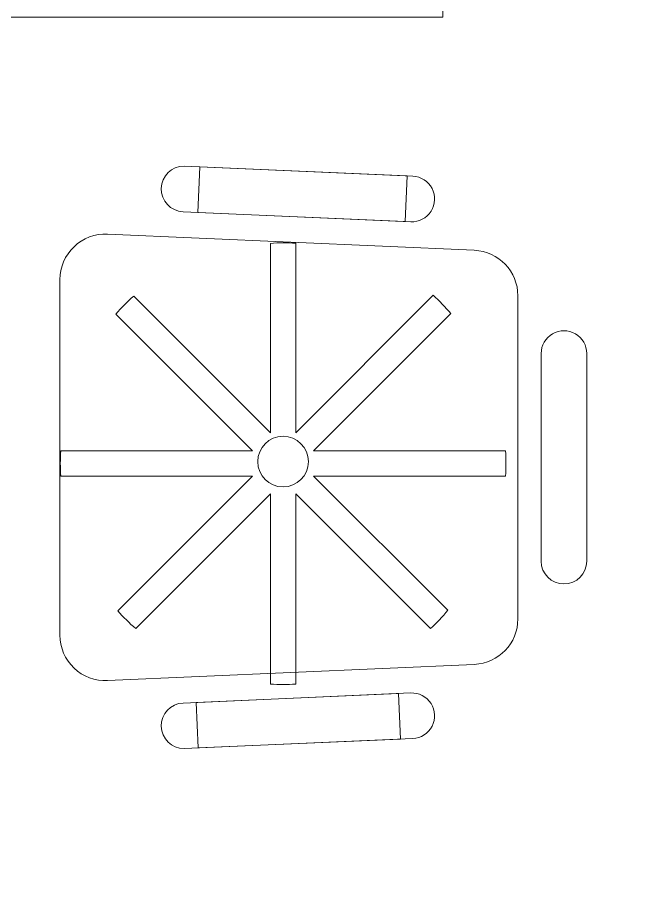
# Model space of a CAD drawing. Header units: millimetres. Extents: x 50620 to 404449, y -131543 to 97.
# Drawn here: x 354017 to 354627, y -43685 to -42833 of the extents above; entities that cross this region are included whole.
import ezdxf

# ---------------------------------------------------------------- set-up
doc = ezdxf.new("R2010")
doc.units = ezdxf.units.MM
doc.linetypes.add('Dash', pattern=[1587.5, 793.75, -793.75])
for name, color, linetype, lineweight in [('A-_FURT----_E', 8, 'Continuous', 9), ('M-_ARCHI', 8, 'Continuous', 5), ('M_ACMV_ANNOTATION', 7, 'Continuous', 20)]:
    doc.layers.add(name, color=color, linetype=linetype, lineweight=lineweight)
doc.styles.get("Standard").update_dxf_attribs({"font": 'arial.ttf'})
doc.dimstyles.get("Standard").update_dxf_attribs({"dimtxt": 200, "dimasz": 150, "dimexe": 0.18, "dimexo": 0.0625, "dimgap": 10, "dimtad": 1, "dimtih": 1, "dimtoh": 1, "dimdec": 0, "dimzin": 0, "dimdsep": 46, "dimtxsty": 'Standard', "dimcen": 0.09, "dimclrd": 256, "dimclre": 256, "dimclrt": 256, "dimadec": 0, "dimazin": 0, "dimtfac": 1, "dimtdec": 0, "dimtofl": 0, "dimtmove": 0, "dimatfit": 3, "dimfxl": 1, "dimtolj": 1, "dimtzin": 0, "dimarcsym": 1})

# ---------------------------------------------------------------- blocks, each defined once
blk = doc.blocks.new('chair 1 - chair 1-4173205-BLK2 - 2ND STOREY WALL SETTING OUT')
at = {"layer": 'A-_FURT----_E'}
for p, q in [((175.47, 520), (-175.47, 520)), ((-175.47, 520), (175.47, 520)), ((-18.42, 519.15), (-18.42, 329.97)), ((-18.42, 329.97), (-18.42, 519.15)), ((-18.42, 519.15), (-18.42, 519.15)), ((6.58, 329.97), (6.58, 519.21)), ((6.58, 519.21), (6.58, 329.97)), ((6.58, 519.21), (6.58, 519.21)), ((-220.42, 473.01), (-204.41, 111.01)), ((-204.41, 111.01), (-220.42, 473.01)), ((204.41, 111.01), (220.42, 473.01)), ((220.42, 473.01), (204.41, 111.01)), ((-18.42, 329.97), (-151.44, 462.99)), ((-151.44, 462.99), (-18.42, 329.97)), ((-151.44, 462.99), (-151.44, 462.99)), ((141.46, 464.86), (6.58, 329.97)), ((6.58, 329.97), (141.46, 464.86)), ((141.46, 464.86), (141.46, 464.86)), ((-169, 445.2), (-36.1, 312.29)), ((-36.1, 312.29), (-169, 445.2)), ((-169, 445.2), (-169, 445.2)), ((24.25, 312.29), (159.19, 447.23)), ((159.19, 447.23), (24.25, 312.29)), ((159.19, 447.23), (159.19, 447.23)), ((-287.5, 397.5), (-277.54, 171.73)), ((-277.54, 171.73), (-287.5, 397.5)), ((-287.5, 397.5), (-287.5, 397.5)), ((-232.58, 173.71), (-242.52, 398.49)), ((-242.52, 398.49), (-232.58, 173.71)), ((242.52, 398.49), (232.58, 173.71)), ((232.58, 173.71), (242.52, 398.49)), ((277.54, 171.73), (287.5, 397.5)), ((287.5, 397.5), (277.54, 171.73)), ((287.5, 397.5), (287.5, 397.5)), ((-241.95, 385.53), (-286.88, 383.54)), ((-241.95, 385.53), (-286.88, 383.54)), ((-233.11, 185.72), (-241.95, 385.53)), ((-241.95, 385.53), (-241.95, 385.53)), ((-241.95, 385.53), (-233.11, 185.72)), ((241.88, 383.9), (232.82, 179.1)), ((232.82, 179.1), (241.88, 383.9)), ((241.88, 383.9), (241.88, 383.9)), ((286.81, 381.92), (241.88, 383.9)), ((241.88, 383.9), (286.81, 381.92)), ((-278.07, 183.74), (-286.88, 383.54)), ((-286.88, 383.54), (-286.88, 383.54)), ((-286.88, 383.54), (-278.07, 183.74)), ((286.81, 381.92), (277.77, 177.12)), ((277.77, 177.12), (286.81, 381.92)), ((286.81, 381.92), (286.81, 381.92)), ((-18.42, 329.97), (-18.42, 329.97)), ((6.58, 329.97), (6.58, 329.97)), ((-36.1, 312.29), (-223.77, 312.29)), ((-223.77, 312.29), (-36.1, 312.29)), ((-223.77, 312.29), (-223.77, 312.29)), ((-36.1, 312.29), (-36.1, 312.29)), ((211.25, 312.29), (24.25, 312.29)), ((24.25, 312.29), (211.25, 312.29)), ((24.25, 312.29), (24.25, 312.29)), ((211.25, 312.29), (211.25, 312.29)), ((-223.85, 287.29), (-36.1, 287.29)), ((-36.1, 287.29), (-223.85, 287.29)), ((-223.85, 287.29), (-223.85, 287.29)), ((-36.1, 287.29), (-169.11, 154.28)), ((-169.11, 154.28), (-36.1, 287.29)), ((-36.1, 287.29), (-36.1, 287.29)), ((159.96, 151.59), (24.25, 287.29)), ((24.25, 287.29), (211.32, 287.29)), ((211.32, 287.29), (24.25, 287.29)), ((24.25, 287.29), (159.96, 151.59)), ((24.25, 287.29), (24.25, 287.29)), ((211.32, 287.29), (211.32, 287.29)), ((-150.91, 137.13), (-18.42, 269.62)), ((-18.42, 269.62), (-150.91, 137.13)), ((-18.42, 269.62), (-18.42, 80.25)), ((-18.42, 80.25), (-18.42, 269.62)), ((-18.42, 269.62), (-18.42, 269.62)), ((6.58, 80.23), (6.58, 269.62)), ((6.58, 269.62), (141.91, 134.28)), ((141.91, 134.28), (6.58, 269.62)), ((6.58, 269.62), (6.58, 80.23)), ((6.58, 269.62), (6.58, 269.62)), ((-278.07, 183.74), (-233.11, 185.72)), ((-233.11, 185.72), (-278.07, 183.74)), ((-278.07, 183.74), (-278.07, 183.74)), ((-233.11, 185.72), (-233.11, 185.72)), ((232.82, 179.1), (232.82, 179.1)), ((232.82, 179.1), (277.77, 177.12)), ((232.82, 179.1), (277.77, 177.12)), ((277.77, 177.12), (277.77, 177.12)), ((-169.11, 154.28), (-169.11, 154.28)), ((159.96, 151.59), (159.96, 151.59)), ((-150.91, 137.13), (-150.91, 137.13)), ((141.91, 134.28), (141.91, 134.28)), ((-18.42, 80.25), (-18.42, 80.25)), ((6.58, 80.23), (6.58, 80.23)), ((-159.45, 68), (159.45, 68)), ((159.45, 68), (-159.45, 68)), ((102.5, 45), (-102.5, 45)), ((-102.5, 45), (102.5, 45)), ((-102.5, 0), (102.5, 0)), ((102.5, 0), (-102.5, 0))]:
    blk.add_line(p, q, dxfattribs=at)
for centre, radius, start, end in [((-175.47, 475), 45, 90, 182.53259), ((-175.47, 475), 45, 90, 182.53259), ((175.47, 475), 45, 357.46741, 90), ((175.47, 475), 45, 357.46741, 90), ((-5.5, 349.08), 170.56, 85.93906, 94.34487), ((-5.5, 349.08), 170.56, 85.93906, 94.34487), ((-39.16, 334.6), 170.56, 131.16953, 139.57549), ((-39.16, 334.6), 170.56, 131.16953, 139.57549), ((30.4, 335.41), 170.56, 40.96439, 49.37021), ((30.4, 335.41), 170.56, 40.96439, 49.37021), ((-265, 397.5), 22.5, 2.53259, 180), ((-265, 397.5), 22.5, 2.53259, 180), ((265, 397.5), 22.5, 360, 177.46741), ((265, 397.5), 22.5, 360, 177.46741), ((-4.21, 299.79), 25, 360, 180), ((-4.21, 299.79), 25, 0, 180), ((-53.71, 299.22), 170.56, 175.60521, 184.01104), ((-53.71, 299.22), 170.56, 175.60521, 184.01104), ((41.19, 299.31), 170.56, 355.95873, 4.36455), ((41.19, 299.31), 170.56, 355.95873, 4.36455), ((-4.21, 299.79), 25, 180, 360), ((-4.21, 299.79), 25, 180, 360), ((-255.06, 172.72), 22.5, 182.52701, 2.53259), ((-255.06, 172.72), 22.5, 182.52701, 2.53259), ((255.06, 172.72), 22.5, 177.46741, 357.47299), ((255.06, 172.72), 22.5, 177.46741, 357.47299), ((-43.33, 269.48), 170.56, 222.48555, 230.895), ((-43.33, 269.48), 170.56, 222.48555, 230.895), ((33.18, 265.69), 170.56, 309.6052, 318.01281), ((33.18, 265.69), 170.56, 309.6052, 318.01281), ((-159.45, 113), 45, 182.53259, 270), ((-159.45, 113), 45, 182.53259, 270), ((159.45, 113), 45, 270, 357.46741), ((159.45, 113), 45, 270, 357.46741), ((-5.8, 250.34), 170.56, 265.75571, 274.1615), ((-5.8, 250.34), 170.56, 265.75571, 274.1615), ((-102.5, 22.5), 22.5, 90, 270), ((-102.5, 22.5), 22.5, 90, 270), ((102.5, 22.5), 22.5, 270, 90), ((102.5, 22.5), 22.5, 270, 90)]:
    blk.add_arc(centre, radius, start, end, dxfattribs=at)
blk = doc.blocks.new('ARCHI 2ND_2024 09 11')
at = {"color": 8, "linetype": 'Dash', "lineweight": 5}
blk.add_lwpolyline([(-31495, -19275), (-29925, -14975), (-28355, -19275)], dxfattribs=at)
at = {"layer": 'A-_FURT----_E', "color": 8, "lineweight": 5}
for p, q in [((-30550, -14834.72), (-30550, -14254.72)), ((-30550, -14254.72), (-30550, -14834.72)), ((-30550, -14834.72), (-32050, -14834.72)), ((-31550, -14834.72), (-30550, -14834.72)), ((-30550, -14834.72), (-30550, -14834.72))]:
    blk.add_line(p, q, dxfattribs=at)
at = {"layer": 'A-_FURT----_E', "color": 8, "lineweight": 5, "rotation": 89.99999999999997}
blk.add_blockref('chair 1 - chair 1-4173205-BLK2 - 2ND STOREY WALL SETTING OUT', (-30407.81, -15269.18), dxfattribs=at)

msp = doc.modelspace()

# ---------------------------------------------------------------- block references
at = {"layer": 'M-_ARCHI', "lineweight": 5, "extrusion": (0.000419962, 1.0854e-05, 1), "rotation": 359.9999887056363}
msp.add_blockref('ARCHI 2ND_2024 09 11', (384987.14, -27998.05, 422.05), dxfattribs=at)

# ---------------------------------------------------------------- next in the draw order: leaders
at = {"layer": 'M_ACMV_ANNOTATION'}
msp.add_leader([(354101.07, -40713.21, 21.64), (346287.18, -46451.86, 24.98), (326854.69, -46451.85, 33.14)], dimstyle='Standard', override={"dimasz": 300, "dimtad": 0, "dimldrblk": 'DotBlank', "dimfxl": 100, "dimarcsym": 2}, dxfattribs=at)

doc.saveas('drawing.dxf')
